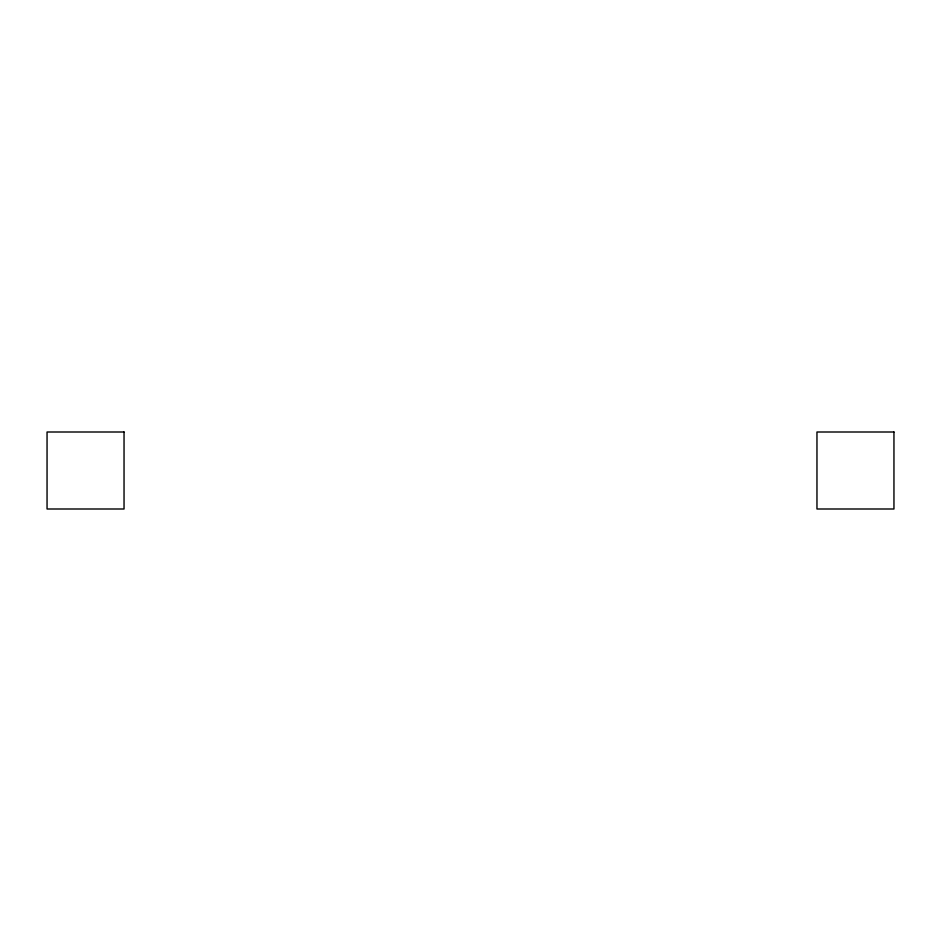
<?xml version="1.0" encoding="UTF-8"?>
<svg xmlns="http://www.w3.org/2000/svg" width="941" height="941" viewBox="0 0 941 941"><rect width="100%" height="100%" fill="white"/><g stroke="black" fill="none" stroke-linecap="round" stroke-linejoin="round"><path stroke-width="1.41" d="M124.036 432.001L47.05 432.001L47.05 508.999L124.036 508.999L124.036 432.001M893.95 432.001L816.964 432.001L816.964 508.999L893.95 508.999L893.95 432.001"/></g></svg>
